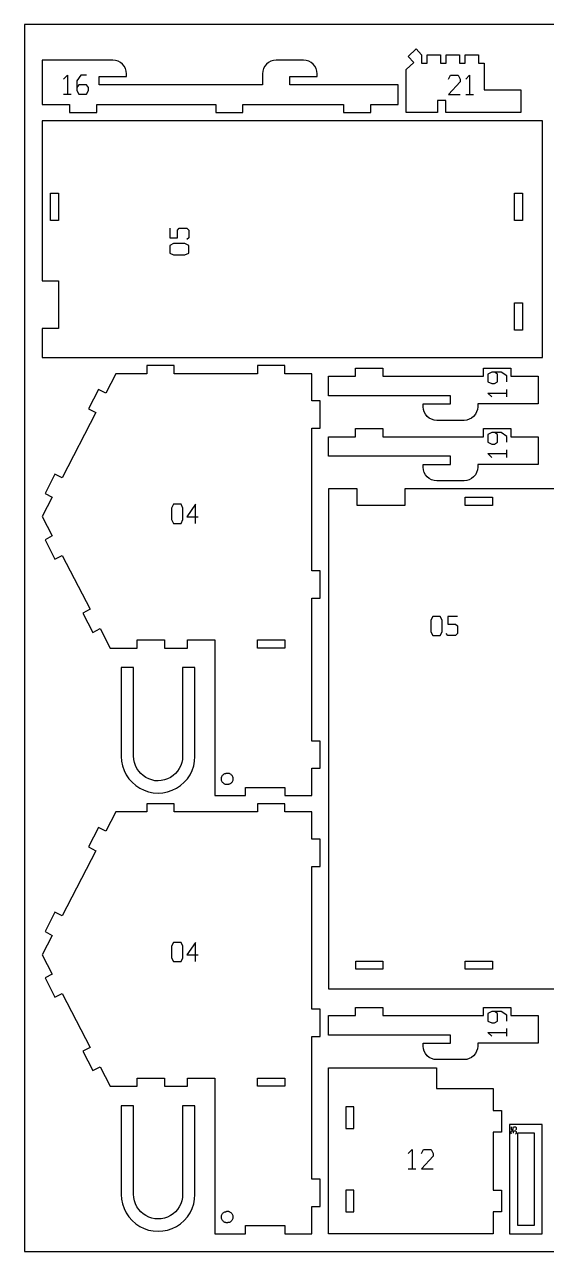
# Model space of a CAD drawing. Header units: millimetres. Extents: x 0 to 450, y 0 to 450.
# Drawn here: x 0 to 191.4, y 0 to 450 of the extents above; entities that cross this region are included whole.
import ezdxf

# ---------------------------------------------------------------- set-up
doc = ezdxf.new("R2010")
doc.units = ezdxf.units.MM
for name, color, linetype in [('CUT', 1, 'Continuous'), ('ENGRAVE', 5, 'Continuous'), ('SHEET', 8, 'Continuous')]:
    doc.layers.add(name, color=color, linetype=linetype)

msp = doc.modelspace()

# ---------------------------------------------------------------- linework, layer by layer
at = {"layer": 'CUT'}
for p, q in [((140.63, 438.28), (143.53, 441.03)), ((143.53, 441.03), (145.6, 438.85)), ((6.5, 436.91), (6.5, 420.73)), ((32.4, 436.91), (6.5, 436.91)), ((33.37, 436.81), (32.4, 436.91)), ((34.31, 436.53), (33.37, 436.81)), ((35.17, 436.07), (34.31, 436.53)), ((90.36, 436.53), (89.5, 436.07)), ((91.3, 436.81), (90.36, 436.53)), ((92.28, 436.91), (91.3, 436.81)), ((102.28, 436.91), (92.28, 436.91)), ((103.25, 436.81), (102.28, 436.91)), ((104.19, 436.53), (103.25, 436.81)), ((105.06, 436.07), (104.19, 436.53)), ((142.69, 436.1), (140.63, 438.28)), ((145.6, 438.85), (145.6, 435.85)), ((147.6, 435.85), (147.6, 438.85)), ((147.6, 438.85), (152.56, 438.85)), ((152.56, 438.85), (152.56, 435.85)), ((154.56, 435.85), (154.56, 438.85)), ((154.56, 438.85), (159.52, 438.85)), ((159.52, 438.85), (159.52, 435.85)), ((161.52, 435.85), (161.52, 438.85)), ((161.52, 438.85), (166.48, 438.85)), ((166.48, 438.85), (166.48, 435.85)), ((35.93, 435.44), (35.17, 436.07)), ((36.55, 434.69), (35.93, 435.44)), ((37.02, 433.82), (36.55, 434.69)), ((37.3, 432.88), (37.02, 433.82)), ((37.4, 431.91), (37.3, 432.88)), ((87.37, 432.88), (87.28, 431.91)), ((87.66, 433.82), (87.37, 432.88)), ((88.12, 434.69), (87.66, 433.82)), ((88.74, 435.44), (88.12, 434.69)), ((89.5, 436.07), (88.74, 435.44)), ((105.81, 435.44), (105.06, 436.07)), ((106.44, 434.69), (105.81, 435.44)), ((106.9, 433.82), (106.44, 434.69)), ((107.18, 432.88), (106.9, 433.82)), ((107.28, 431.91), (107.18, 432.88)), ((139.98, 433.54), (142.69, 436.1)), ((139.98, 417.73), (139.98, 433.54)), ((145.6, 435.85), (147.6, 435.85)), ((152.56, 435.85), (154.56, 435.85)), ((159.52, 435.85), (161.52, 435.85)), ((166.48, 435.85), (168.48, 435.85)), ((168.48, 435.85), (168.48, 426.1)), ((27.4, 427.91), (27.4, 430.91)), ((27.4, 430.91), (37.4, 430.91)), ((87.28, 427.91), (27.4, 427.91)), ((37.4, 430.91), (37.4, 431.91)), ((87.28, 431.91), (87.28, 427.91)), ((97.28, 427.91), (97.28, 430.91)), ((97.28, 430.91), (107.28, 430.91)), ((136.98, 427.91), (97.28, 427.91)), ((107.28, 430.91), (107.28, 431.91)), ((136.98, 420.73), (136.98, 427.91)), ((168.48, 426.1), (181.93, 426.1)), ((181.93, 426.1), (181.93, 417.73)), ((6.5, 420.73), (16.5, 420.73)), ((16.5, 420.73), (16.5, 417.73)), ((26.5, 417.73), (26.5, 420.73)), ((26.5, 420.73), (70.08, 420.73)), ((70.08, 420.73), (70.08, 417.73)), ((80.08, 417.73), (80.08, 420.73)), ((80.08, 420.73), (116.98, 420.73)), ((116.98, 420.73), (116.98, 417.73)), ((126.98, 417.73), (126.98, 420.73)), ((126.98, 420.73), (136.98, 420.73)), ((151.45, 422.1), (151.45, 417.73)), ((154.45, 422.1), (151.45, 422.1)), ((154.45, 417.73), (154.45, 422.1)), ((189.86, 414.73), (6.5, 414.73)), ((6.5, 414.73), (6.5, 356.01)), ((16.5, 417.73), (26.5, 417.73)), ((70.08, 417.73), (80.08, 417.73)), ((116.98, 417.73), (126.98, 417.73)), ((151.45, 417.73), (139.98, 417.73)), ((181.93, 417.73), (154.45, 417.73)), ((189.86, 327.94), (189.86, 414.73)), ((9.5, 388.11), (12.5, 388.11)), ((9.5, 378.11), (9.5, 388.11)), ((12.5, 388.11), (12.5, 378.11)), ((179.62, 388.11), (182.62, 388.11)), ((179.62, 378.11), (179.62, 388.11)), ((182.62, 388.11), (182.62, 378.11)), ((12.5, 378.11), (9.5, 378.11)), ((182.62, 378.11), (179.62, 378.11)), ((6.5, 356.01), (12.5, 356.01)), ((12.5, 356.01), (12.5, 338.52)), ((179.62, 347.96), (182.62, 347.96)), ((179.62, 337.96), (179.62, 347.96)), ((182.62, 347.96), (182.62, 337.96)), ((12.5, 338.52), (6.5, 338.52)), ((6.5, 338.52), (6.5, 327.94)), ((182.62, 337.96), (179.62, 337.96)), ((6.5, 327.94), (189.86, 327.94)), ((44.86, 324.94), (44.86, 321.94)), ((54.86, 324.94), (44.86, 324.94)), ((54.86, 321.94), (54.86, 324.94)), ((85.38, 324.94), (85.38, 321.94)), ((95.38, 324.94), (85.38, 324.94)), ((95.38, 321.94), (95.38, 324.94)), ((121.39, 321), (121.39, 324)), ((121.39, 324), (131.39, 324)), ((131.39, 324), (131.39, 321)), ((168.28, 321), (168.28, 324)), ((168.28, 324), (178.29, 324)), ((178.29, 324), (178.29, 321)), ((33.49, 321.94), (29.82, 314.83)), ((44.86, 321.94), (33.49, 321.94)), ((85.38, 321.94), (54.86, 321.94)), ((105.39, 321.94), (95.38, 321.94)), ((105.39, 311.94), (105.39, 321.94)), ((111.39, 313.83), (111.39, 321)), ((111.39, 321), (121.39, 321)), ((131.39, 321), (168.28, 321)), ((178.29, 321), (188.29, 321)), ((188.29, 321), (188.29, 310.83)), ((27.16, 316.2), (23.49, 309.09)), ((29.82, 314.83), (27.16, 316.2)), ((108.39, 311.94), (105.39, 311.94)), ((108.39, 301.94), (108.39, 311.94)), ((156.14, 313.83), (111.39, 313.83)), ((146.14, 309.83), (146.14, 310.83)), ((146.14, 310.83), (156.14, 310.83)), ((156.14, 310.83), (156.14, 313.83)), ((166.14, 310.83), (166.14, 309.83)), ((188.29, 310.83), (166.14, 310.83)), ((26.16, 307.71), (13.83, 283.77)), ((23.49, 309.09), (26.16, 307.71)), ((146.23, 308.85), (146.14, 309.83)), ((146.52, 307.91), (146.23, 308.85)), ((146.98, 307.05), (146.52, 307.91)), ((147.6, 306.29), (146.98, 307.05)), ((148.36, 305.67), (147.6, 306.29)), ((164.67, 306.29), (163.92, 305.67)), ((165.3, 307.05), (164.67, 306.29)), ((165.76, 307.91), (165.3, 307.05)), ((166.04, 308.85), (165.76, 307.91)), ((166.14, 309.83), (166.04, 308.85)), ((105.39, 249.58), (105.39, 301.94)), ((105.39, 301.94), (108.39, 301.94)), ((121.39, 298.83), (121.39, 301.83)), ((121.39, 301.83), (131.39, 301.83)), ((131.39, 301.83), (131.39, 298.83)), ((149.22, 305.21), (148.36, 305.67)), ((150.16, 304.92), (149.22, 305.21)), ((151.14, 304.83), (150.16, 304.92)), ((161.14, 304.83), (151.14, 304.83)), ((162.11, 304.92), (161.14, 304.83)), ((163.05, 305.21), (162.11, 304.92)), ((163.92, 305.67), (163.05, 305.21)), ((168.28, 298.83), (168.28, 301.83)), ((168.28, 301.83), (178.29, 301.83)), ((178.29, 301.83), (178.29, 298.83)), ((111.39, 291.65), (111.39, 298.83)), ((111.39, 298.83), (121.39, 298.83)), ((131.39, 298.83), (168.28, 298.83)), ((178.29, 298.83), (188.29, 298.83)), ((188.29, 298.83), (188.29, 288.65)), ((156.14, 291.65), (111.39, 291.65)), ((146.14, 287.65), (146.14, 288.65)), ((146.14, 288.65), (156.14, 288.65)), ((156.14, 288.65), (156.14, 291.65)), ((166.14, 288.65), (166.14, 287.65)), ((188.29, 288.65), (166.14, 288.65)), ((11.16, 285.14), (7.5, 278.03)), ((13.83, 283.77), (11.16, 285.14)), ((146.23, 286.68), (146.14, 287.65)), ((146.52, 285.74), (146.23, 286.68)), ((146.98, 284.87), (146.52, 285.74)), ((147.6, 284.11), (146.98, 284.87)), ((148.36, 283.49), (147.6, 284.11)), ((164.67, 284.11), (163.92, 283.49)), ((165.3, 284.87), (164.67, 284.11)), ((165.76, 285.74), (165.3, 284.87)), ((166.04, 286.68), (165.76, 285.74)), ((166.14, 287.65), (166.04, 286.68)), ((111.39, 279.65), (111.39, 96.29)), ((121.97, 279.65), (111.39, 279.65)), ((121.97, 273.65), (121.97, 279.65)), ((139.46, 279.65), (139.46, 273.65)), ((198.18, 279.65), (139.46, 279.65)), ((149.22, 283.03), (148.36, 283.49)), ((150.16, 282.75), (149.22, 283.03)), ((151.14, 282.65), (150.16, 282.75)), ((161.14, 282.65), (151.14, 282.65)), ((162.11, 282.75), (161.14, 282.65)), ((163.05, 283.03), (162.11, 282.75)), ((163.92, 283.49), (163.05, 283.03)), ((10.16, 276.65), (6.5, 269.54)), ((7.5, 278.03), (10.16, 276.65)), ((161.55, 273.65), (161.55, 276.65)), ((161.55, 276.65), (171.56, 276.65)), ((171.56, 276.65), (171.56, 273.65)), ((139.46, 273.65), (121.97, 273.65)), ((171.56, 273.65), (161.55, 273.65)), ((6.5, 269.54), (10.16, 262.43)), ((10.16, 262.43), (7.5, 261.05)), ((7.5, 261.05), (11.16, 253.94)), ((11.16, 253.94), (13.83, 255.31)), ((13.83, 255.31), (24.01, 235.54)), ((108.39, 249.58), (105.39, 249.58)), ((108.39, 239.58), (108.39, 249.58)), ((105.39, 187.22), (105.39, 239.58)), ((105.39, 239.58), (108.39, 239.58)), ((24.01, 235.54), (21.34, 234.16)), ((21.34, 234.16), (25.01, 227.05)), ((25.01, 227.05), (27.67, 228.43)), ((27.67, 228.43), (31.34, 221.31)), ((31.34, 221.31), (41.34, 221.31)), ((41.34, 221.31), (41.34, 224.31)), ((41.34, 224.31), (51.34, 224.31)), ((51.34, 224.31), (51.34, 221.31)), ((51.34, 221.31), (59.72, 221.31)), ((59.72, 221.31), (59.72, 224.31)), ((59.72, 224.31), (69.72, 224.31)), ((69.72, 224.31), (69.72, 167.22)), ((85.38, 221.31), (85.38, 224.31)), ((85.38, 224.31), (95.38, 224.31)), ((95.38, 221.31), (85.38, 221.31)), ((95.38, 224.31), (95.38, 221.31)), ((35.47, 214.12), (35.47, 181.58)), ((40, 214.12), (35.47, 214.12)), ((40, 181.73), (40, 214.12)), ((57.95, 214.12), (57.95, 181.73)), ((62.48, 214.12), (57.95, 214.12)), ((62.48, 181.58), (62.48, 214.12)), ((108.39, 187.22), (105.39, 187.22)), ((108.39, 177.22), (108.39, 187.22)), ((35.47, 181.58), (35.58, 179.87)), ((40.09, 180.46), (40, 181.73)), ((40.31, 179.31), (40.09, 180.46)), ((57.87, 180.46), (57.64, 179.31)), ((57.95, 181.73), (57.87, 180.46)), ((62.37, 179.87), (62.48, 181.58)), ((35.58, 179.87), (35.93, 178.13)), ((35.93, 178.13), (36.49, 176.46)), ((36.49, 176.46), (37.28, 174.87)), ((40.69, 178.2), (40.31, 179.31)), ((41.21, 177.15), (40.69, 178.2)), ((41.86, 176.17), (41.21, 177.15)), ((42.64, 175.29), (41.86, 176.17)), ((56.09, 176.17), (55.32, 175.29)), ((56.74, 177.15), (56.09, 176.17)), ((57.26, 178.2), (56.74, 177.15)), ((57.64, 179.31), (57.26, 178.2)), ((60.68, 174.87), (61.46, 176.46)), ((61.46, 176.46), (62.03, 178.13)), ((62.03, 178.13), (62.37, 179.87)), ((105.39, 167.22), (105.39, 177.22)), ((105.39, 177.22), (108.39, 177.22)), ((37.28, 174.87), (38.26, 173.4)), ((38.26, 173.4), (39.42, 172.08)), ((39.42, 172.08), (40.75, 170.91)), ((43.52, 174.51), (42.64, 175.29)), ((44.49, 173.86), (43.52, 174.51)), ((45.54, 173.34), (44.49, 173.86)), ((46.66, 172.97), (45.54, 173.34)), ((47.81, 172.66), (46.66, 172.97)), ((48.98, 172.66), (47.81, 172.66)), ((50.15, 172.74), (48.98, 172.66)), ((51.3, 172.97), (50.15, 172.74)), ((52.41, 173.34), (51.3, 172.97)), ((53.46, 173.86), (52.41, 173.34)), ((54.44, 174.51), (53.46, 173.86)), ((55.32, 175.29), (54.44, 174.51)), ((57.2, 170.91), (58.53, 172.08)), ((58.53, 172.08), (59.7, 173.4)), ((59.7, 173.4), (60.68, 174.87)), ((72.18, 173.34), (72.2, 173.62)), ((72.2, 173.07), (72.18, 173.34)), ((72.2, 173.62), (72.25, 173.89)), ((72.25, 172.79), (72.2, 173.07)), ((72.25, 173.89), (72.34, 174.16)), ((72.34, 172.53), (72.25, 172.79)), ((72.34, 174.16), (72.47, 174.4)), ((72.47, 172.28), (72.34, 172.53)), ((72.47, 174.4), (72.62, 174.64)), ((72.62, 172.05), (72.47, 172.28)), ((72.62, 174.64), (72.8, 174.84)), ((72.8, 171.84), (72.62, 172.05)), ((72.8, 174.84), (73.01, 175.03)), ((73.01, 171.66), (72.8, 171.84)), ((73.01, 175.03), (73.24, 175.18)), ((73.24, 171.51), (73.01, 171.66)), ((73.24, 175.18), (73.49, 175.3)), ((73.49, 171.38), (73.24, 171.51)), ((73.49, 175.3), (73.75, 175.3)), ((73.75, 171.29), (73.49, 171.29)), ((73.75, 175.39), (74.03, 175.39)), ((74.03, 171.24), (73.75, 171.24)), ((74.03, 175.45), (74.3, 175.45)), ((74.3, 171.22), (74.03, 171.22)), ((74.3, 175.47), (74.58, 175.47)), ((74.58, 171.24), (74.3, 171.24)), ((74.58, 175.45), (74.85, 175.45)), ((74.85, 171.29), (74.58, 171.29)), ((74.85, 175.39), (75.12, 175.39)), ((75.12, 171.38), (74.85, 171.38)), ((75.12, 175.3), (75.37, 175.18)), ((75.37, 171.51), (75.12, 171.38)), ((75.37, 175.18), (75.6, 175.03)), ((75.6, 171.66), (75.37, 171.51)), ((75.6, 175.03), (75.8, 174.84)), ((75.8, 171.84), (75.6, 171.66)), ((75.8, 174.84), (75.99, 174.64)), ((75.99, 172.05), (75.8, 171.84)), ((75.99, 174.64), (76.14, 174.4)), ((76.14, 172.28), (75.99, 172.05)), ((76.14, 174.4), (76.26, 174.16)), ((76.26, 172.53), (76.14, 172.28)), ((76.26, 174.16), (76.35, 173.89)), ((76.35, 172.79), (76.26, 172.53)), ((76.35, 173.89), (76.41, 173.62)), ((76.41, 173.07), (76.35, 172.79)), ((76.41, 173.62), (76.43, 173.34)), ((76.43, 173.34), (76.41, 173.07)), ((40.75, 170.91), (42.22, 169.93)), ((42.22, 169.93), (43.81, 169.15)), ((43.81, 169.15), (45.48, 168.58)), ((45.48, 168.58), (47.21, 168.23)), ((47.21, 168.23), (48.98, 168.12)), ((48.98, 168.12), (50.74, 168.23)), ((50.74, 168.23), (52.47, 168.58)), ((52.47, 168.58), (54.15, 169.15)), ((54.15, 169.15), (55.73, 169.93)), ((55.73, 169.93), (57.2, 170.91)), ((69.72, 167.22), (81.03, 167.22)), ((81.03, 167.22), (81.03, 170.22)), ((81.03, 170.22), (95.38, 170.22)), ((95.38, 170.22), (95.38, 167.22)), ((95.38, 167.22), (105.39, 167.22)), ((44.86, 164.22), (44.86, 161.22)), ((54.86, 164.22), (44.86, 164.22)), ((54.86, 161.22), (54.86, 164.22)), ((85.38, 164.22), (85.38, 161.22)), ((95.38, 164.22), (85.38, 164.22)), ((95.38, 161.22), (95.38, 164.22)), ((33.49, 161.22), (29.82, 154.11)), ((44.86, 161.22), (33.49, 161.22)), ((85.38, 161.22), (54.86, 161.22)), ((105.39, 161.22), (95.38, 161.22)), ((105.39, 151.22), (105.39, 161.22)), ((27.16, 155.48), (23.49, 148.37)), ((29.82, 154.11), (27.16, 155.48)), ((108.39, 151.22), (105.39, 151.22)), ((108.39, 141.22), (108.39, 151.22)), ((26.16, 146.99), (13.83, 123.05)), ((23.49, 148.37), (26.16, 146.99)), ((105.39, 88.86), (105.39, 141.22)), ((105.39, 141.22), (108.39, 141.22)), ((11.16, 124.42), (7.5, 117.31)), ((13.83, 123.05), (11.16, 124.42)), ((7.5, 117.31), (10.16, 115.93)), ((10.16, 115.93), (6.5, 108.82)), ((6.5, 108.82), (10.16, 101.7)), ((121.41, 103.53), (121.41, 106.53)), ((121.41, 106.53), (131.41, 106.53)), ((131.41, 103.53), (121.41, 103.53)), ((131.41, 106.53), (131.41, 103.53)), ((161.55, 103.53), (161.55, 106.53)), ((161.55, 106.53), (171.56, 106.53)), ((171.56, 103.53), (161.55, 103.53)), ((171.56, 106.53), (171.56, 103.53)), ((10.16, 101.7), (7.5, 100.33)), ((7.5, 100.33), (11.16, 93.22)), ((11.16, 93.22), (13.83, 94.59)), ((13.83, 94.59), (24.01, 74.82)), ((111.39, 96.29), (198.18, 96.29)), ((108.39, 88.86), (105.39, 88.86)), ((108.39, 78.86), (108.39, 88.86)), ((111.39, 79.35), (111.39, 86.52)), ((111.39, 86.52), (121.39, 86.52)), ((121.39, 86.52), (121.39, 89.52)), ((121.39, 89.52), (131.39, 89.52)), ((131.39, 89.52), (131.39, 86.52)), ((131.39, 86.52), (168.28, 86.52)), ((168.28, 86.52), (168.28, 89.52)), ((168.28, 89.52), (178.29, 89.52)), ((178.29, 89.52), (178.29, 86.52)), ((178.29, 86.52), (188.29, 86.52)), ((188.29, 86.52), (188.29, 76.35)), ((105.39, 26.5), (105.39, 78.86)), ((105.39, 78.86), (108.39, 78.86)), ((156.14, 79.35), (111.39, 79.35)), ((156.14, 76.35), (156.14, 79.35)), ((24.01, 74.82), (21.34, 73.44)), ((21.34, 73.44), (25.01, 66.33)), ((146.14, 75.35), (146.14, 76.35)), ((146.14, 76.35), (156.14, 76.35)), ((146.23, 74.37), (146.14, 75.35)), ((146.52, 73.43), (146.23, 74.37)), ((146.98, 72.57), (146.52, 73.43)), ((147.6, 71.81), (146.98, 72.57)), ((165.3, 72.57), (164.67, 71.81)), ((165.76, 73.43), (165.3, 72.57)), ((166.04, 74.37), (165.76, 73.43)), ((166.14, 75.35), (166.04, 74.37)), ((166.14, 76.35), (166.14, 75.35)), ((188.29, 76.35), (166.14, 76.35)), ((25.01, 66.33), (27.67, 67.7)), ((27.67, 67.7), (31.34, 60.59)), ((148.36, 71.19), (147.6, 71.81)), ((149.22, 70.73), (148.36, 71.19)), ((150.16, 70.44), (149.22, 70.73)), ((151.14, 70.35), (150.16, 70.44)), ((161.14, 70.35), (151.14, 70.35)), ((162.11, 70.44), (161.14, 70.35)), ((163.05, 70.73), (162.11, 70.44)), ((163.92, 71.19), (163.05, 70.73)), ((164.67, 71.81), (163.92, 71.19)), ((41.34, 60.59), (41.34, 63.59)), ((41.34, 63.59), (51.34, 63.59)), ((51.34, 63.59), (51.34, 60.59)), ((59.72, 60.59), (59.72, 63.59)), ((59.72, 63.59), (69.72, 63.59)), ((69.72, 63.59), (69.72, 6.5)), ((85.38, 60.59), (85.38, 63.59)), ((85.38, 63.59), (95.38, 63.59)), ((95.38, 63.59), (95.38, 60.59)), ((111.39, 6.5), (111.39, 67.35)), ((111.39, 67.35), (151.1, 67.35)), ((151.1, 67.35), (151.1, 59.75)), ((31.34, 60.59), (41.34, 60.59)), ((51.34, 60.59), (59.72, 60.59)), ((95.38, 60.59), (85.38, 60.59)), ((151.1, 59.75), (171.86, 59.75)), ((171.86, 59.75), (171.86, 51.74)), ((35.47, 53.4), (35.47, 20.86)), ((40, 53.4), (35.47, 53.4)), ((40, 21.01), (40, 53.4)), ((57.95, 53.4), (57.95, 21.01)), ((62.48, 53.4), (57.95, 53.4)), ((62.48, 20.86), (62.48, 53.4)), ((117.77, 53.05), (117.77, 45.05)), ((120.77, 53.05), (117.77, 53.05)), ((120.77, 45.05), (120.77, 53.05)), ((171.86, 51.74), (174.86, 51.74)), ((174.86, 51.74), (174.86, 43.74)), ((117.77, 45.05), (120.77, 45.05)), ((189.83, 46.54), (177.86, 46.54)), ((177.86, 46.54), (177.86, 6.5)), ((189.83, 6.5), (189.83, 46.54)), ((171.86, 43.74), (171.86, 22.5)), ((174.86, 43.74), (171.86, 43.74)), ((180.86, 43.54), (186.83, 43.54)), ((180.86, 9.5), (180.86, 43.54)), ((186.83, 43.54), (186.83, 9.5)), ((108.39, 26.5), (105.39, 26.5)), ((108.39, 16.5), (108.39, 26.5)), ((117.77, 22.5), (117.77, 14.5)), ((120.77, 22.5), (117.77, 22.5)), ((120.77, 14.5), (120.77, 22.5)), ((171.86, 22.5), (174.86, 22.5)), ((174.86, 22.5), (174.86, 14.5)), ((35.47, 20.86), (35.58, 19.14)), ((35.58, 19.14), (35.93, 17.41)), ((40.09, 19.74), (40, 21.01)), ((40.31, 18.59), (40.09, 19.74)), ((40.69, 17.48), (40.31, 18.59)), ((57.64, 18.59), (57.26, 17.48)), ((57.87, 19.74), (57.64, 18.59)), ((57.95, 21.01), (57.87, 19.74)), ((62.03, 17.41), (62.37, 19.14)), ((62.37, 19.14), (62.48, 20.86)), ((35.93, 17.41), (36.49, 15.74)), ((36.49, 15.74), (37.28, 14.15)), ((37.28, 14.15), (38.26, 12.68)), ((41.21, 16.42), (40.69, 17.48)), ((41.86, 15.45), (41.21, 16.42)), ((42.64, 14.57), (41.86, 15.45)), ((43.52, 13.79), (42.64, 14.57)), ((44.49, 13.14), (43.52, 13.79)), ((54.44, 13.79), (53.46, 13.14)), ((55.32, 14.57), (54.44, 13.79)), ((56.09, 15.45), (55.32, 14.57)), ((56.74, 16.42), (56.09, 15.45)), ((57.26, 17.48), (56.74, 16.42)), ((59.7, 12.68), (60.68, 14.15)), ((60.68, 14.15), (61.46, 15.74)), ((61.46, 15.74), (62.03, 17.41)), ((72.34, 13.43), (72.47, 13.68)), ((72.47, 13.68), (72.62, 13.91)), ((72.62, 13.91), (72.8, 14.12)), ((72.8, 14.12), (73.01, 14.31)), ((73.01, 14.31), (73.24, 14.46)), ((73.24, 14.46), (73.49, 14.58)), ((73.49, 14.58), (73.75, 14.58)), ((73.75, 14.67), (74.03, 14.67)), ((74.03, 14.73), (74.3, 14.73)), ((74.3, 14.74), (74.58, 14.74)), ((74.58, 14.73), (74.85, 14.73)), ((74.85, 14.67), (75.12, 14.67)), ((75.12, 14.58), (75.37, 14.46)), ((75.37, 14.46), (75.6, 14.31)), ((75.6, 14.31), (75.8, 14.12)), ((75.8, 14.12), (75.99, 13.91)), ((75.99, 13.91), (76.14, 13.68)), ((76.14, 13.68), (76.26, 13.43)), ((105.39, 6.5), (105.39, 16.5)), ((105.39, 16.5), (108.39, 16.5)), ((117.77, 14.5), (120.77, 14.5)), ((171.86, 14.5), (171.86, 6.5)), ((174.86, 14.5), (171.86, 14.5)), ((38.26, 12.68), (39.42, 11.35)), ((39.42, 11.35), (40.75, 10.19)), ((40.75, 10.19), (42.22, 9.21)), ((42.22, 9.21), (43.81, 8.43)), ((45.54, 12.62), (44.49, 13.14)), ((46.66, 12.25), (45.54, 12.62)), ((47.81, 11.94), (46.66, 12.25)), ((48.98, 11.94), (47.81, 11.94)), ((50.15, 12.02), (48.98, 11.94)), ((51.3, 12.25), (50.15, 12.02)), ((52.41, 12.62), (51.3, 12.25)), ((53.46, 13.14), (52.41, 12.62)), ((54.15, 8.43), (55.73, 9.21)), ((55.73, 9.21), (57.2, 10.19)), ((57.2, 10.19), (58.53, 11.35)), ((58.53, 11.35), (59.7, 12.68)), ((72.18, 12.62), (72.2, 12.9)), ((72.2, 12.35), (72.18, 12.62)), ((72.2, 12.9), (72.25, 13.17)), ((72.25, 12.07), (72.2, 12.35)), ((72.25, 13.17), (72.34, 13.43)), ((72.34, 11.81), (72.25, 12.07)), ((72.47, 11.56), (72.34, 11.81)), ((72.62, 11.33), (72.47, 11.56)), ((72.8, 11.12), (72.62, 11.33)), ((73.01, 10.94), (72.8, 11.12)), ((73.24, 10.79), (73.01, 10.94)), ((73.49, 10.66), (73.24, 10.79)), ((73.75, 10.57), (73.49, 10.57)), ((74.03, 10.52), (73.75, 10.52)), ((74.3, 10.5), (74.03, 10.5)), ((74.58, 10.52), (74.3, 10.52)), ((74.85, 10.57), (74.58, 10.57)), ((75.12, 10.66), (74.85, 10.66)), ((75.37, 10.79), (75.12, 10.66)), ((75.6, 10.94), (75.37, 10.79)), ((75.8, 11.12), (75.6, 10.94)), ((75.99, 11.33), (75.8, 11.12)), ((76.14, 11.56), (75.99, 11.33)), ((76.26, 11.81), (76.14, 11.56)), ((76.26, 13.43), (76.35, 13.17)), ((76.35, 12.07), (76.26, 11.81)), ((76.35, 13.17), (76.41, 12.9)), ((76.41, 12.35), (76.35, 12.07)), ((76.41, 12.9), (76.43, 12.62)), ((76.43, 12.62), (76.41, 12.35)), ((81.03, 6.5), (81.03, 9.5)), ((81.03, 9.5), (95.38, 9.5)), ((95.38, 9.5), (95.38, 6.5)), ((186.83, 9.5), (180.86, 9.5)), ((43.81, 8.43), (45.48, 7.86)), ((45.48, 7.86), (47.21, 7.51)), ((47.21, 7.51), (48.98, 7.4)), ((48.98, 7.4), (50.74, 7.51)), ((50.74, 7.51), (52.47, 7.86)), ((52.47, 7.86), (54.15, 8.43)), ((69.72, 6.5), (81.03, 6.5)), ((95.38, 6.5), (105.39, 6.5)), ((171.86, 6.5), (111.39, 6.5)), ((177.86, 6.5), (189.83, 6.5))]:
    msp.add_line(p, q, dxfattribs=at)
at = {"layer": 'ENGRAVE'}
for p, q in [((14.31, 430.01), (15.71, 431.41)), ((15.71, 431.41), (15.71, 424.41)), ((20.61, 431.41), (19.21, 429.31)), ((19.21, 429.31), (19.21, 425.81)), ((19.91, 427.91), (19.21, 426.86)), ((22.71, 427.91), (19.91, 427.91)), ((22.71, 431.41), (20.61, 431.41)), ((23.41, 426.86), (22.71, 427.91)), ((155.49, 429.97), (156.19, 431.37)), ((159.69, 428.99), (155.49, 424.37)), ((156.19, 431.37), (158.99, 431.37)), ((158.99, 431.37), (159.69, 429.97)), ((159.69, 429.97), (159.69, 428.99)), ((161.79, 429.97), (163.19, 431.37)), ((163.19, 431.37), (163.19, 424.37)), ((14.31, 424.41), (17.11, 424.41)), ((19.21, 425.81), (19.91, 424.41)), ((19.91, 424.41), (22.71, 424.41)), ((22.71, 424.41), (23.41, 425.81)), ((23.41, 425.81), (23.41, 426.86)), ((155.49, 424.37), (159.69, 424.37)), ((161.79, 424.37), (164.59, 424.37)), ((53.23, 375.3), (53.23, 371.8)), ((56.03, 374.6), (56.73, 375.3)), ((56.03, 371.8), (56.03, 374.6)), ((56.73, 375.3), (59.53, 375.3)), ((59.53, 375.3), (60.23, 374.6)), ((60.23, 374.6), (60.23, 371.8)), ((53.23, 371.8), (56.03, 371.8)), ((54.63, 369.7), (53.23, 369)), ((58.83, 369.7), (54.63, 369.7)), ((60.23, 369), (58.83, 369.7)), ((60.23, 371.8), (59.53, 371.1)), ((53.23, 369), (53.23, 366.2)), ((53.23, 366.2), (54.63, 365.5)), ((54.63, 365.5), (58.83, 365.5)), ((58.83, 365.5), (60.23, 366.2)), ((60.23, 366.2), (60.23, 369)), ((171.28, 322.5), (169.88, 321.8)), ((169.88, 321.8), (169.88, 319)), ((174.78, 322.5), (171.28, 322.5)), ((173.38, 321.8), (172.33, 322.5)), ((173.38, 319), (173.38, 321.8)), ((176.88, 321.1), (174.78, 322.5)), ((176.88, 319), (176.88, 321.1)), ((169.88, 319), (171.28, 318.3)), ((171.28, 318.3), (172.33, 318.3)), ((172.33, 318.3), (173.38, 319)), ((176.88, 313.4), (176.88, 316.2)), ((171.28, 313.4), (169.88, 314.8)), ((169.88, 314.8), (176.88, 314.8)), ((171.28, 300.32), (169.88, 299.62)), ((169.88, 299.62), (169.88, 296.82)), ((174.78, 300.32), (171.28, 300.32)), ((173.38, 299.62), (172.33, 300.32)), ((173.38, 296.82), (173.38, 299.62)), ((176.88, 298.92), (174.78, 300.32)), ((176.88, 296.82), (176.88, 298.92)), ((169.88, 296.82), (171.28, 296.12)), ((171.28, 291.22), (169.88, 292.62)), ((169.88, 292.62), (176.88, 292.62)), ((171.28, 296.12), (172.33, 296.12)), ((172.33, 296.12), (173.38, 296.82)), ((176.88, 291.22), (176.88, 294.02)), ((54.59, 274.05), (53.89, 272.65)), ((53.89, 272.65), (53.89, 268.45)), ((57.39, 274.05), (54.59, 274.05)), ((58.09, 272.65), (57.39, 274.05)), ((58.09, 268.45), (58.09, 272.65)), ((62.64, 274.05), (59.49, 269.5)), ((62.64, 267.05), (62.64, 274.05)), ((53.89, 268.45), (54.59, 267.05)), ((54.59, 267.05), (57.39, 267.05)), ((57.39, 267.05), (58.09, 268.45)), ((59.49, 269.5), (63.69, 269.5)), ((149.64, 232.92), (148.94, 231.52)), ((148.94, 231.52), (148.94, 227.32)), ((152.44, 232.92), (149.64, 232.92)), ((153.14, 231.52), (152.44, 232.92)), ((153.14, 227.32), (153.14, 231.52)), ((158.74, 232.92), (155.24, 232.92)), ((155.24, 232.92), (155.24, 230.12)), ((155.24, 230.12), (158.04, 230.12)), ((158.04, 230.12), (158.74, 229.42)), ((148.94, 227.32), (149.64, 225.92)), ((149.64, 225.92), (152.44, 225.92)), ((152.44, 225.92), (153.14, 227.32)), ((155.24, 225.92), (154.54, 226.62)), ((158.04, 225.92), (155.24, 225.92)), ((158.74, 226.62), (158.04, 225.92)), ((158.74, 229.42), (158.74, 226.62)), ((54.59, 113.33), (53.89, 111.93)), ((57.39, 113.33), (54.59, 113.33)), ((58.09, 111.93), (57.39, 113.33)), ((62.64, 113.33), (59.49, 108.78)), ((62.64, 106.33), (62.64, 113.33)), ((53.89, 111.93), (53.89, 107.73)), ((58.09, 107.73), (58.09, 111.93)), ((59.49, 108.78), (63.69, 108.78)), ((53.89, 107.73), (54.59, 106.33)), ((54.59, 106.33), (57.39, 106.33)), ((57.39, 106.33), (58.09, 107.73)), ((171.28, 88.02), (169.88, 87.32)), ((169.88, 87.32), (169.88, 84.52)), ((174.78, 88.02), (171.28, 88.02)), ((173.38, 87.32), (172.33, 88.02)), ((173.38, 84.52), (173.38, 87.32)), ((176.88, 86.62), (174.78, 88.02)), ((176.88, 84.52), (176.88, 86.62)), ((169.88, 84.52), (171.28, 83.82)), ((171.28, 83.82), (172.33, 83.82)), ((172.33, 83.82), (173.38, 84.52)), ((176.88, 78.92), (176.88, 81.72)), ((171.28, 78.92), (169.88, 80.32)), ((169.88, 80.32), (176.88, 80.32)), ((178.36, 45.67), (178.36, 44.74)), ((179.1, 45.48), (179.29, 45.67)), ((179.1, 44.74), (179.1, 45.48)), ((179.29, 45.67), (180.03, 45.67)), ((180.03, 45.67), (180.22, 45.48)), ((180.22, 45.48), (180.22, 44.74)), ((178.36, 44.74), (179.1, 44.74)), ((178.36, 44), (178.55, 44.19)), ((178.36, 43.26), (178.36, 44)), ((178.55, 43.07), (178.36, 43.26)), ((178.55, 44.19), (178.99, 44.19)), ((178.99, 44.19), (179.18, 44)), ((179.18, 44), (179.36, 44.19)), ((179.18, 44), (179.18, 43.44)), ((179.36, 44.19), (180.03, 44.19)), ((180.22, 44.74), (180.03, 44.56)), ((180.03, 44.19), (180.22, 44)), ((180.22, 43.26), (180.03, 43.07)), ((180.22, 44), (180.22, 43.26)), ((140.68, 35.95), (142.08, 37.35)), ((142.08, 37.35), (142.08, 30.35)), ((145.58, 35.95), (146.28, 37.35)), ((146.28, 37.35), (149.08, 37.35)), ((149.08, 37.35), (149.78, 35.95)), ((149.78, 34.97), (145.58, 30.35)), ((149.78, 35.95), (149.78, 34.97)), ((140.68, 30.35), (143.48, 30.35)), ((145.58, 30.35), (149.78, 30.35))]:
    msp.add_line(p, q, dxfattribs=at)
at = {"layer": 'SHEET'}
for p, q in [((450, 450), (0, 450)), ((0, 450), (0, 0)), ((0, 0), (450, 0))]:
    msp.add_line(p, q, dxfattribs=at)

doc.saveas('drawing.dxf')
